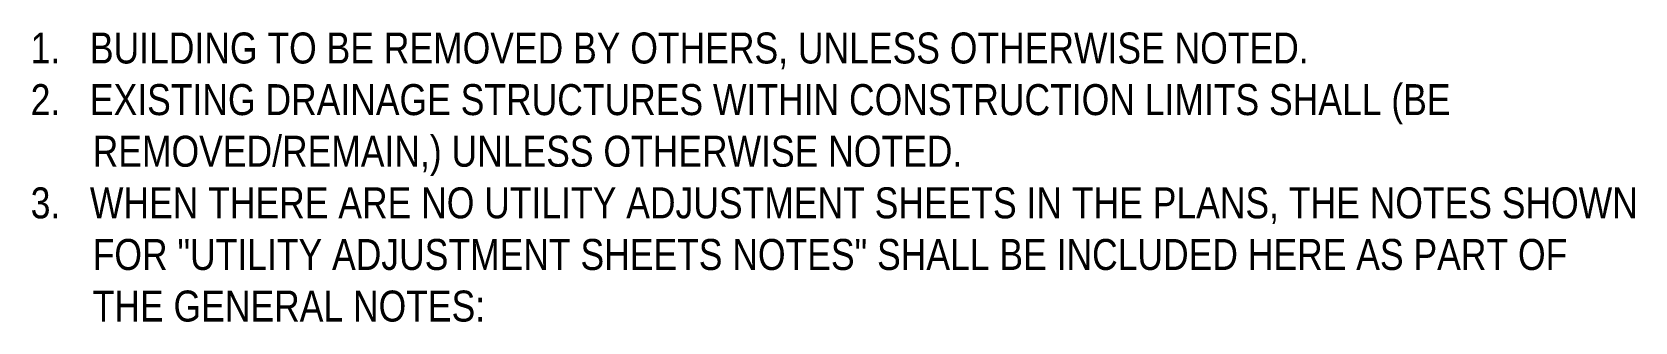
# Model space of a CAD drawing. Header units: inches. Extents: x 25 to 1059, y 1245 to 1432.
import ezdxf

# ---------------------------------------------------------------- set-up
doc = ezdxf.new("R2010")
doc.units = ezdxf.units.IN
doc.header["$MEASUREMENT"] = 0
doc.layers.add('1-Objects', color=7, linetype='Continuous')
doc.styles.add('Arial', font='ARIALN.TTF')

msp = doc.modelspace()

# ---------------------------------------------------------------- texts
at = {"layer": '1-Objects', "insert": (23.8, 1432), "char_height": 20, "width": 1035.399, "attachment_point": 1, "style": 'Arial'}
msp.add_mtext('\\pxi-2,l2;1.   BUILDING TO BE REMOVED BY OTHERS, UNLESS OTHERWISE NOTED. \\P2.   EXISTING DRAINAGE STRUCTURES WITHIN CONSTRUCTION LIMITS SHALL (BE REMOVED/REMAIN,) UNLESS OTHERWISE NOTED. \\P3.   WHEN THERE ARE NO UTILITY ADJUSTMENT SHEETS IN THE PLANS, THE NOTES SHOWN FOR "UTILITY ADJUSTMENT SHEETS NOTES" SHALL BE INCLUDED HERE AS PART OF THE GENERAL NOTES:', dxfattribs=at)

doc.saveas('drawing.dxf')
